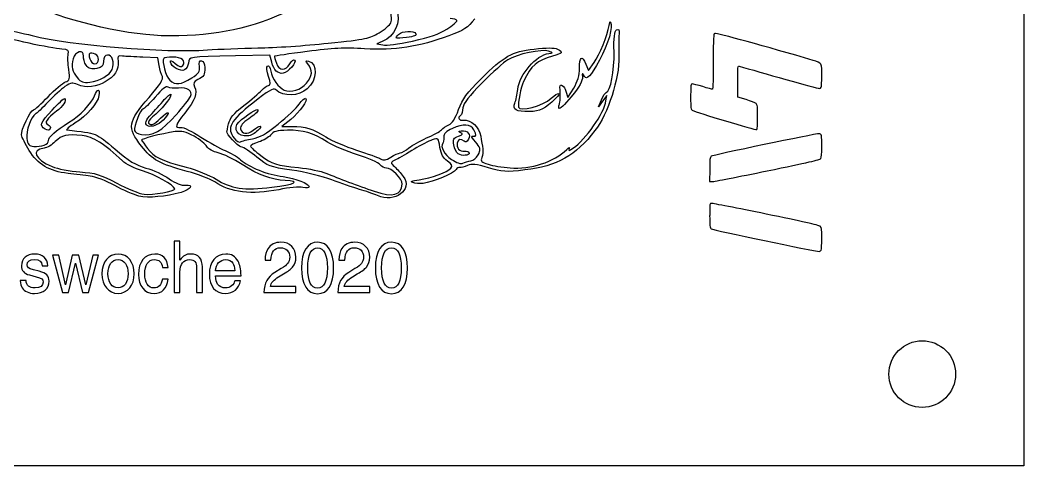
# Model space of a CAD drawing. Extents: x -5 to 265, y 9 to 298.
# Drawn here: x 70.8 to 130.6, y 9.2 to 35.8 of the extents above; entities that cross this region are included whole.
import ezdxf

# ---------------------------------------------------------------- set-up
doc = ezdxf.new("R2010")
doc.units = 0
doc.layers.add('Layer_1', color=7, linetype='CONTINUOUS')

msp = doc.modelspace()

# ---------------------------------------------------------------- linework, layer by layer
at = {"layer": 'Layer_1', "color": 7}
for points in [[(13.84791, 63.34828), (19.881207, 70.34147), (130.62936, 70.34147), (130.62936, 9.21996), (13.84791, 9.21996)], [(93.390696, 34.9253)], [(94.220349, 34.52522)], [(74.24158, 32.3507)], [(110.78021, 31.2211)], [(102.96189, 30.77479)], [(78.55745, 30.05213)], [(83.87109, 29.69935)], [(78.075075, 28.95946)], [(96.95231, 28.86)], [(78.439201, 28.12439)], [(85.17287, 27.71919)], [(72.761244, 27.04834)], [(88.566882, 22.212255)], [(88.571868, 22.54365)], [(92.965941, 22.212255)], [(92.970927, 22.54365)], [(74.135859, 21.294563), (74.561186, 19.556894), (74.918852, 19.556894), (75.523016, 21.778902), (75.175014, 21.778902), (74.749688, 20.01574), (74.34369, 21.778902), (73.952194, 21.778902), (73.551025, 20.01574), (73.149864, 21.778902), (72.768032, 21.778902), (73.367359, 19.556894), (73.725026, 19.556894)], [(76.691689, 21.842628)], [(76.686703, 21.515491)], [(126.56086, 14.68904)]]:
    msp.add_lwpolyline(points, close=True, dxfattribs=at)
for points in [[(92.415111, 34.49967), (92.087336, 34.36551), (92.449291, 34.29301)], [(79.120847, 33.0711), (79.044047, 33.5355), (78.158343, 33.5654)], [(85.828434, 33.26833), (85.712197, 33.68825), (83.67582, 33.64665)], [(75.29869, 33.16814), (75.298524, 33.16814)], [(104.53181, 33.14996), (104.6895, 32.76561), (105.02697, 33.24115)], [(103.35627, 31.54041), (103.46123, 31.17278), (103.81534, 31.72935)], [(114.0818, 31.03587), (113.584, 31.18555), (113.584, 32.122)], [(105.73848, 30.96861), (105.78528, 31.28471), (105.53914, 30.94441), (105.29301, 30.60411), (105.4761, 31.02986)], [(72.751144, 30.41497), (72.751201, 30.41455)], [(83.260185, 29.60158), (83.261099, 29.60158)], [(86.963632, 29.85807), (86.43813, 29.43103), (87.0602, 29.43903)], [(96.537698, 27.47004), (96.537696, 27.47017)], [(111.91324, 26.87348), (111.91302, 26.15266)], [(111.91302, 26.15266), (112.06034, 26.15466)], [(111.91329, 24.13901), (111.91302, 24.13912)], [(80.361295, 22.607375), (80.013301, 22.607375), (80.013301, 19.556894), (80.361295, 19.556894), (80.361295, 20.767741)], [(80.361295, 21.473008), (80.361295, 22.607375)], [(72.163112, 21.145864), (72.501441, 21.145864)], [(79.326213, 21.031152), (79.664542, 21.031152)], [(81.356955, 21.009911), (81.356955, 19.556894), (81.704958, 19.556894), (81.704958, 21.069392)], [(85.434678, 21.473008), (85.782672, 21.473008)], [(86.386836, 20.971671), (86.014676, 20.742248)], [(89.833736, 21.473008), (90.181731, 21.473008)], [(90.785894, 20.971671), (90.413735, 20.742248)], [(71.404284, 20.593548), (71.810281, 20.487332)], [(71.98911, 20.814476), (71.63628, 20.907946)], [(79.664542, 20.342884), (79.326213, 20.342884)], [(83.638657, 20.844213), (82.488333, 20.844213)], [(82.488333, 20.546813), (84.001152, 20.546813)], [(86.237008, 20.483088), (86.527007, 20.65303)], [(90.636067, 20.483088), (90.926066, 20.65303)], [(71.196453, 20.270656), (70.858123, 20.270656)], [(83.97215, 20.253658), (83.624156, 20.253658)], [(85.362174, 19.556894), (87.271334, 19.556894), (87.271334, 19.909524), (85.753679, 19.909524)], [(89.761241, 19.556894), (91.670393, 19.556894), (91.670393, 19.909524), (90.152737, 19.909524)]]:
    msp.add_lwpolyline(points, dxfattribs=at)
for points in [[(79.250373, 34.84567), (76.99799, 34.90417), (72.961192, 35.88739), (71.748753, 36.67291)], [(92.930115, 35.61629), (92.982485, 35.74362), (92.954435, 36.26139), (92.867795, 36.7669)], [(86.542831, 36.18953), (84.26508, 35.16603), (82.122271, 34.77116), (79.250373, 34.84567)], [(93.274055, 36.42066), (93.548094, 35.64807), (93.173395, 34.81), (92.415111, 34.49967)], [(92.223567, 35.01909), (92.559745, 35.22021), (92.877692, 35.48895), (92.930115, 35.61629)], [(96.251702, 35.23617), (96.593953, 35.45959), (96.866523, 35.68741), (96.857429, 35.74243)], [(97.929307, 35.84262), (97.500642, 35.31633), (97.276787, 35.17123), (96.370249, 34.83206)], [(96.857429, 35.74243), (96.848429, 35.79753), (96.664372, 35.85531), (96.448638, 35.87106)], [(105.02697, 33.24115), (105.36151, 33.71256), (105.82547, 34.85148), (105.93156, 35.46169)], [(106.04138, 35.52149), (106.12488, 35.12868), (105.68335, 33.88034), (105.17252, 33.06472)], [(105.93156, 35.46169), (105.98066, 35.74368), (105.99276, 35.75031), (106.04138, 35.52149)], [(73.332673, 34.04425), (72.692844, 34.08895), (70.07775, 34.65105), (69.368577, 34.89637)], [(69.840961, 35.22597), (70.225638, 35.16237), (71.003385, 34.99475), (71.569311, 34.85329)], [(71.569311, 34.85329), (73.894058, 34.27218), (79.482539, 33.81331), (81.997741, 33.99701)], [(89.188665, 34.39726), (91.497226, 34.64124), (91.641343, 34.6707), (92.223567, 35.01909)], [(96.370249, 34.83206), (94.642883, 34.18577), (93.121027, 33.95312), (91.356902, 34.06566)], [(93.864239, 34.74075), (93.172734, 34.65675), (93.130727, 34.67315), (93.390696, 34.9253)], [(93.390696, 34.92521), (93.606611, 35.13466), (94.304235, 35.16026), (94.415507, 34.96291)], [(94.415507, 34.96291), (94.472967, 34.8609), (94.308853, 34.79478), (93.864239, 34.74075)], [(94.220335, 34.52525), (95.299934, 34.75869), (95.774935, 34.92495), (96.251702, 35.23617)], [(106.21763, 33.88606), (106.19393, 34.6984), (106.24193, 35.14296), (106.35947, 35.20021)], [(106.35947, 35.20021), (106.49222, 35.26481), (106.53206, 35.1999), (106.51697, 34.94294)], [(106.51697, 34.94294), (106.50567, 34.75387), (106.50347, 34.15821), (106.51097, 33.61925)], [(112.21451, 34.98265), (112.13811, 34.93985), (112.12851, 34.74312), (112.12851, 33.29279)], [(118.06878, 33.37204), (115.34006, 34.18331), (112.28753, 35.0235), (112.21451, 34.98265)], [(81.997741, 33.99701), (82.68695, 34.04731), (84.041526, 34.10038), (85.007931, 34.11481)], [(85.007931, 34.11481), (85.974323, 34.12931), (87.855657, 34.25637), (89.188665, 34.39726)], [(91.356902, 34.06566), (90.160399, 34.14186), (89.476269, 34.10956), (87.93411, 33.90367)], [(92.449291, 34.29301), (92.679039, 34.24701), (93.32597, 34.33181), (94.220349, 34.52522)], [(101.45899, 34.04956), (102.18894, 34.13826), (102.65653, 34.13596), (102.85361, 34.04256)], [(73.713403, 33.73855), (73.767583, 33.97361), (73.712498, 34.01774), (73.332673, 34.04425)], [(73.745293, 32.82926), (73.693153, 33.17832), (73.678563, 33.58748), (73.713403, 33.73855)], [(74.615671, 33.63139), (74.669731, 34.05744), (74.108186, 33.91518), (74.00413, 33.47646)], [(74.785485, 33.08715), (74.673628, 33.24078), (74.597156, 33.48569), (74.615671, 33.63139)], [(75.324874, 33.74428), (74.976503, 33.8836), (74.891652, 33.81388), (74.994306, 33.47258)], [(75.298524, 33.16814), (75.566965, 33.20074), (75.586905, 33.63943), (75.324874, 33.74428)], [(76.050698, 33.69407), (75.880838, 33.67347), (75.804595, 33.55487), (75.812525, 33.3237)], [(76.322905, 32.82829), (76.485141, 33.23082), (76.328605, 33.72786), (76.050698, 33.69407)], [(76.949546, 33.632), (76.668731, 33.6637), (76.634077, 33.6218), (76.684714, 33.31625)], [(78.158343, 33.5654), (77.671193, 33.5816), (77.127244, 33.6119), (76.949546, 33.632)], [(79.398393, 33.49675), (79.267317, 33.34292), (79.530668, 32.41026), (79.768288, 32.18671)], [(79.940228, 33.57075), (79.672671, 33.56575), (79.428841, 33.53265), (79.398393, 33.49675)], [(80.527374, 33.06866), (80.74736, 33.32584), (80.450244, 33.5801), (79.940228, 33.57075)], [(83.67582, 33.64665), (80.851471, 33.58895), (80.91274, 33.59825), (80.868913, 33.21872)], [(85.989539, 33.62099), (85.980539, 33.60709), (86.032629, 33.42144), (86.106138, 33.20845)], [(87.93411, 33.90367), (86.874044, 33.76211), (85.998983, 33.63491), (85.989539, 33.62099)], [(98.279587, 32.25541), (99.701664, 33.6579), (100.10402, 33.88495), (101.45899, 34.04956)], [(102.31605, 33.92508), (101.93372, 34.06261), (100.42349, 33.74278), (99.889042, 33.41109)], [(100.48743, 31.64421), (100.59533, 32.55699), (101.56978, 33.68265), (102.34315, 33.78795)], [(102.55783, 33.62614), (101.61026, 33.36281), (101.29124, 33.08447), (100.83186, 32.12018)], [(102.34315, 33.78795), (102.59118, 33.82225), (102.59032, 33.82645), (102.31605, 33.92508)], [(102.85361, 34.04256), (103.21625, 33.87124), (103.16127, 33.79381), (102.55783, 33.62614)], [(104.16388, 32.89701), (104.15688, 33.60158), (104.30492, 33.70296), (104.53181, 33.14996)], [(106.51097, 33.61925), (106.53157, 32.26675), (105.86542, 30.20554), (105.07987, 29.19106)], [(105.75233, 31.46692), (106.00492, 31.49772), (106.25013, 32.7725), (106.21763, 33.88606)], [(74.00413, 33.47646), (73.884354, 32.9715), (73.9357, 32.72831), (74.24158, 32.3507)], [(76.684714, 33.31625), (76.843036, 32.35905), (75.292587, 31.47125), (74.267618, 31.93223)], [(75.40655, 32.89575), (75.074432, 32.82585), (74.947268, 32.86495), (74.785485, 33.08715)], [(74.994306, 33.47258), (75.052776, 33.27799), (75.177398, 33.15341), (75.29869, 33.16814)], [(75.812525, 33.3237), (75.821525, 33.04521), (75.748625, 32.96777), (75.40655, 32.89575)], [(79.31793, 32.41712), (79.25177, 32.52139), (79.163091, 32.81569), (79.120847, 33.0711)], [(79.795942, 33.26813), (79.774452, 33.40907), (79.853852, 33.38782), (80.082966, 33.19063)], [(80.635342, 32.80283), (80.397292, 32.68693), (79.836275, 32.99791), (79.795942, 33.26813)], [(80.082966, 33.19063), (80.310032, 32.99523), (80.435193, 32.96088), (80.527374, 33.06866)], [(80.868913, 33.21872), (80.848553, 33.04262), (80.743481, 32.85546), (80.635342, 32.80283)], [(81.070973, 32.32988), (81.496932, 32.59758), (81.575155, 32.71571), (81.525457, 33.01621)], [(81.837906, 32.95837), (81.851026, 32.4918), (81.807596, 32.41465), (81.427056, 32.23077)], [(81.525457, 33.01621), (81.486327, 33.25276), (81.528857, 33.36867), (81.646558, 33.34899)], [(81.646558, 33.34899), (81.753099, 33.33119), (81.8319, 33.17047), (81.837906, 32.95837)], [(85.635145, 32.42265), (85.529961, 32.72934), (85.507812, 32.98273), (85.581305, 33.03654)], [(85.581305, 33.03654), (85.654485, 33.09004), (85.734379, 32.96404), (85.773648, 32.73315)], [(86.517949, 32.60666), (86.18651, 32.56636), (85.963435, 32.78046), (85.828434, 33.26833)], [(86.106138, 33.20845), (86.26619, 32.74518), (86.657213, 32.7289), (86.913246, 33.17485)], [(87.190814, 33.39431), (87.34985, 33.2889), (86.795912, 32.64042), (86.517949, 32.60666)], [(86.913246, 33.17485), (87.005536, 33.33558), (87.13044, 33.43434), (87.190814, 33.39431)], [(87.98039, 33.16216), (87.836478, 33.33461), (87.843829, 33.36878), (88.01726, 33.33322)], [(87.90156, 32.02026), (88.26114, 32.44225), (88.285594, 32.7964), (87.98039, 33.16216)], [(88.01726, 33.33322), (88.589384, 33.21585), (88.547513, 32.20293), (87.94906, 31.68458)], [(99.889042, 33.41109), (99.658615, 33.2681), (98.971091, 32.65032), (98.361201, 32.03827)], [(103.81534, 31.72935), (104.04938, 32.09721), (104.16755, 32.49314), (104.16388, 32.89701)], [(105.17252, 33.06472), (104.6832, 32.28346), (104.54901, 32.18831), (104.3937, 32.51237)], [(112.12851, 33.29279), (112.12851, 32.39002), (112.10691, 31.6509), (112.08281, 31.6509)], [(113.584, 32.122), (113.584, 32.98948), (113.59, 33.05767), (113.6777, 33.03168)], [(113.6777, 33.03168), (114.82031, 32.69122), (118.35266, 31.70456), (118.42917, 31.70456)], [(118.59223, 32.46905), (118.59723, 33.21026), (118.59323, 33.2159), (118.06878, 33.37204)], [(73.544104, 32.08927), (73.801437, 32.18077), (73.827961, 32.27825), (73.745293, 32.82926)], [(74.241501, 32.35071), (74.463117, 32.07713), (74.59909, 32.02786), (74.998449, 32.07636)], [(74.998449, 32.07636), (75.563231, 32.14506), (76.191173, 32.50148), (76.322905, 32.82829)], [(78.524123, 31.16922), (79.173734, 31.92129), (79.403425, 32.28238), (79.31793, 32.41712)], [(79.768288, 32.18671), (80.092568, 31.88165), (80.413975, 31.91698), (81.070973, 32.32988)], [(85.641945, 31.87945), (85.767105, 31.89475), (85.765262, 32.04313), (85.635145, 32.42265)], [(85.773648, 32.73315), (85.845918, 32.30768), (86.254894, 31.73243), (86.576437, 31.60374)], [(104.3334, 32.38878), (104.3594, 32.16398), (104.14865, 31.78879), (103.6676, 31.20355)], [(104.3937, 32.51237), (104.3317, 32.64177), (104.3093, 32.59607), (104.3334, 32.38878)], [(118.56093, 31.77256), (118.57603, 31.80966), (118.59223, 32.12281), (118.59223, 32.46905)], [(73.516688, 31.80993), (73.289756, 31.65901), (72.833518, 31.24617), (72.502826, 30.89254)], [(72.508718, 31.21291), (72.915157, 31.63695), (73.381076, 32.03131), (73.544104, 32.08927)], [(74.267618, 31.93223), (73.958754, 32.07114), (73.893346, 32.06048), (73.516688, 31.80993)], [(75.279139, 31.27102), (75.446748, 31.69698), (75.622578, 31.69918), (75.54327, 31.27402)], [(79.661684, 31.78324), (79.540086, 31.86384), (79.319951, 31.69504), (78.892318, 31.19317)], [(80.270951, 31.72364), (80.029543, 31.69434), (79.755369, 31.72164), (79.661684, 31.78324)], [(80.995676, 31.22989), (81.13917, 31.56624), (80.811712, 31.78934), (80.270951, 31.72364)], [(81.236828, 31.80697), (81.41802, 31.41847), (81.262388, 30.99748), (80.65561, 30.2347)], [(81.427056, 32.23077), (81.179823, 32.1113), (81.138167, 32.0185), (81.236828, 31.80697)], [(86.052603, 31.63188), (85.926199, 31.73887), (85.618252, 31.55698), (84.704644, 30.83593)], [(85.223427, 31.58875), (85.35888, 31.73712), (85.547221, 31.86793), (85.641945, 31.87945)], [(86.576437, 31.60374), (86.992726, 31.43711), (87.555373, 31.61394), (87.90156, 32.02026)], [(96.959201, 30.44074), (97.190374, 31.07641), (97.460364, 31.44747), (98.279587, 32.25541)], [(98.361201, 32.03827), (97.574609, 31.24889), (97.243509, 30.81734), (97.222031, 30.55347)], [(100.83186, 32.12018), (100.66476, 31.76942), (100.48402, 30.85468), (100.52859, 30.58527)], [(102.96181, 30.77481), (103.00901, 30.83011), (103.02681, 31.32654), (102.99831, 31.78419)], [(102.99831, 31.78419), (102.98171, 32.05005), (103.26606, 31.85639), (103.35627, 31.54041)], [(110.87511, 31.97337), (110.78981, 31.97394), (110.78021, 31.90297), (110.78021, 31.2211)], [(111.50352, 31.81159), (111.20962, 31.90019), (110.92699, 31.97316), (110.87511, 31.97337)], [(112.08281, 31.6509), (112.05801, 31.6509), (111.79742, 31.7231), (111.50352, 31.81159)], [(118.42917, 31.70456), (118.48687, 31.70456), (118.54603, 31.73536), (118.56093, 31.77256)], [(71.645997, 30.42691), (71.713967, 30.43491), (72.10228, 30.78888), (72.508718, 31.21291)], [(72.751201, 30.41455), (73.125382, 30.81266), (73.456165, 31.12203), (73.486296, 31.10207)], [(73.486296, 31.10207), (73.630921, 31.00617), (73.392196, 30.61897), (73.021009, 30.34727)], [(73.729866, 29.67148), (74.423023, 30.09902), (75.088231, 30.78584), (75.279139, 31.27102)], [(75.54327, 31.27402), (75.45618, 30.80766), (74.812608, 30.06451), (74.133737, 29.64649)], [(78.077092, 28.26218), (77.205083, 29.40001), (77.250371, 29.69455), (78.524123, 31.16922)], [(78.892318, 31.19317), (78.562846, 30.80652), (78.234665, 30.48304), (78.163002, 30.47433)], [(79.830696, 31.33752), (79.858516, 31.16957), (79.214877, 30.39019), (78.732954, 30.00818)], [(79.338659, 30.92748), (79.596231, 31.23189), (79.817643, 31.4164), (79.830696, 31.33752)], [(80.144728, 30.13879), (80.557025, 30.60826), (80.939961, 31.09925), (80.995676, 31.22989)], [(84.166506, 30.6822), (84.61235, 31.03239), (85.087963, 31.44035), (85.223427, 31.58875)], [(87.94906, 31.68458), (87.415538, 31.22243), (86.564353, 31.19877), (86.052603, 31.63188)], [(87.850219, 31.11517), (88.008168, 31.01044), (87.506644, 30.29932), (86.963632, 29.85807)], [(87.470812, 30.76561), (87.630051, 30.99063), (87.80077, 31.14796), (87.850219, 31.11517)], [(100.31515, 30.83493), (100.37645, 30.9974), (100.45401, 31.36157), (100.48743, 31.64421)], [(100.52859, 30.58527), (100.57689, 30.29309), (101.98166, 30.67597), (102.47401, 31.11548)], [(102.73381, 31.09678), (102.13187, 30.50506), (101.7934, 30.33731), (101.17406, 30.32382)], [(102.47401, 31.11548), (102.91243, 31.50688), (103.13471, 31.49086), (102.73381, 31.09678)], [(103.6676, 31.20355), (103.28048, 30.73258), (102.95035, 30.42819), (102.93399, 30.52714)], [(105.4761, 31.02986), (105.57676, 31.26403), (105.7011, 31.46072), (105.75233, 31.46692)], [(110.78014, 31.22115), (110.78014, 30.49819), (110.78514, 30.46445), (110.90174, 30.39184)], [(72.502826, 30.89254), (72.172144, 30.53891), (71.841813, 30.21942), (71.768759, 30.18258)], [(78.55745, 30.05213), (78.729539, 30.22917), (79.081087, 30.62307), (79.338659, 30.92748)], [(84.704644, 30.83593), (83.361854, 29.77607), (83.122368, 29.32432), (83.593456, 28.73995)], [(83.261099, 29.60158), (83.331329, 29.93057), (83.565711, 30.21029), (84.166506, 30.6822)], [(83.87109, 29.69935), (84.264013, 30.08857), (85.056723, 30.57718), (85.024081, 30.41003)], [(86.216627, 29.58069), (86.747208, 30.00734), (87.311596, 30.54056), (87.470812, 30.76561)], [(97.222031, 30.55347), (97.205401, 30.34889), (97.139581, 30.14326), (97.075708, 30.09656)], [(101.17406, 30.32382), (100.38515, 30.30652), (100.16514, 30.43754), (100.31515, 30.83493)], [(102.93399, 30.52714), (102.91759, 30.62614), (102.93099, 30.73754), (102.96189, 30.77479)], [(103.77109, 28.14423), (104.53956, 28.66056), (105.62804, 30.22318), (105.73848, 30.96861)], [(114.6756, 30.80258), (114.6237, 30.84898), (114.35604, 30.95399), (114.0818, 31.03587)], [(114.7693, 30.00117), (114.7693, 30.61504), (114.7563, 30.72998), (114.6756, 30.80258)], [(70.927832, 28.93134), (70.882822, 29.20335), (71.459522, 30.40424), (71.645997, 30.42691)], [(71.768759, 30.18258), (71.49688, 30.04547), (71.174206, 29.14598), (71.244489, 28.7211)], [(72.337727, 29.27959), (71.97454, 29.47716), (72.040841, 29.65923), (72.751144, 30.41497)], [(73.021009, 30.34727), (72.430653, 29.91516), (72.256801, 29.64184), (72.509848, 29.54363)], [(78.163002, 30.47433), (78.017866, 30.45663), (77.608159, 29.44116), (77.648175, 29.1982)], [(79.36327, 29.82218), (78.717922, 29.18751), (77.934351, 29.41113), (78.55745, 30.05213)], [(78.075075, 28.95946), (78.695687, 28.83024), (79.295882, 29.17227), (80.144728, 30.13879)], [(78.732954, 30.00818), (78.548583, 29.86203), (78.442266, 29.69547), (78.496669, 29.63804)], [(78.496669, 29.63804), (78.653522, 29.47254), (78.80766, 29.53636), (79.212423, 29.93441)], [(79.212423, 29.93441), (79.420332, 30.13887), (79.626046, 30.28255), (79.669579, 30.2537)], [(79.669579, 30.2537), (79.713119, 30.2247), (79.575249, 30.03066), (79.36327, 29.82218)], [(80.65561, 30.2347), (80.070456, 29.49913), (80.02578, 29.33479), (80.424098, 29.38319)], [(84.462408, 29.89556), (84.121378, 29.66845), (83.946316, 29.45758), (83.97165, 29.30438)], [(85.024081, 30.41003), (85.006781, 30.32123), (84.753979, 30.08974), (84.462408, 29.89556)], [(96.37942, 29.53284), (96.567342, 29.60354), (96.770409, 29.92156), (96.959201, 30.44074)], [(97.075708, 30.09656), (96.878794, 29.95244), (96.984098, 29.78096), (97.249763, 29.81322)], [(110.90174, 30.39184), (111.07605, 30.28301), (114.65593, 29.21507), (114.7179, 29.25334)], [(114.7179, 29.25334), (114.7468, 29.27064), (114.7693, 29.60107), (114.7693, 30.00117)], [(72.631978, 29.31359), (72.574638, 29.19747), (72.503334, 29.18912), (72.337727, 29.27959)], [(72.533477, 28.59563), (72.503507, 28.77667), (72.993459, 29.21723), (73.729866, 29.67148)], [(72.509848, 29.54363), (72.618651, 29.50133), (72.673623, 29.39788), (72.631978, 29.31359)], [(74.133737, 29.64649), (73.775707, 29.42602), (73.547406, 29.23833), (73.626387, 29.22939)], [(80.424098, 29.38319), (80.56998, 29.40079), (81.104191, 29.14227), (81.611258, 28.80844)], [(83.160205, 29.14117), (83.163605, 29.15017), (83.208045, 29.35743), (83.260185, 29.60158)], [(84.407711, 28.87394), (83.805738, 28.80074), (83.476007, 29.30799), (83.87109, 29.69935)], [(83.97165, 29.30438), (84.02583, 28.97688), (84.378315, 28.93258), (84.71653, 29.21078)], [(84.681232, 28.71151), (85.119915, 28.78331), (85.475141, 28.9844), (86.216627, 29.58069)], [(84.71653, 29.21078), (85.117064, 29.54025), (85.339483, 29.52349), (84.996653, 29.18968)], [(87.0602, 29.43903), (87.835448, 29.44923), (88.255504, 29.31681), (89.055463, 28.81235)], [(95.934221, 29.24262), (96.020061, 29.34232), (96.220362, 29.47298), (96.37942, 29.53284)], [(96.592464, 29.32608), (96.220409, 29.1584), (96.078962, 29.01408), (96.077334, 28.80048)], [(97.874202, 29.23688), (97.685601, 29.57997), (97.226706, 29.61192), (96.592464, 29.32608)], [(97.249763, 29.81322), (97.687249, 29.86642), (98.201227, 29.3956), (98.279936, 28.86965)], [(71.383517, 28.0111), (71.154504, 28.38659), (70.949436, 28.80072), (70.927832, 28.93134)], [(71.244489, 28.7211), (71.304659, 28.35705), (71.377047, 28.27561), (71.664862, 28.24795)], [(74.53902, 28.90096), (73.605666, 28.99136), (73.342371, 28.93116), (72.94074, 28.53628)], [(73.626387, 29.22939), (75.467705, 29.02086), (75.338122, 29.07214), (76.48685, 28.09743)], [(76.940417, 27.38478), (75.882094, 28.39495), (75.178736, 28.83904), (74.53902, 28.90096)], [(77.648175, 29.1982), (77.662195, 29.1128), (77.85433, 29.00542), (78.075075, 28.95946)], [(80.076335, 29.12974), (79.23164, 29.00385), (78.01565, 28.6924), (78.07512, 28.61716)], [(81.206105, 28.8519), (80.722688, 29.12357), (80.463194, 29.1874), (80.076335, 29.12974)], [(81.967147, 28.24508), (81.893747, 28.38485), (81.551275, 28.65793), (81.206105, 28.8519)], [(81.611258, 28.80844), (82.118313, 28.4746), (82.771103, 28.11051), (83.061893, 27.99935)], [(83.999559, 28.22928), (83.797669, 28.26938), (83.118006, 29.00778), (83.160205, 29.14117)], [(83.593456, 28.73995), (83.732981, 28.56689), (83.906403, 28.46866), (83.978835, 28.52168)], [(83.978835, 28.52168), (84.051215, 28.57468), (84.367346, 28.66012), (84.681232, 28.71151)], [(84.996653, 29.18968), (84.839056, 29.03623), (84.57403, 28.89416), (84.407711, 28.87394)], [(85.766381, 28.92627), (85.651411, 28.78147), (85.330559, 28.5964), (85.053387, 28.51496)], [(86.776342, 29.2098), (86.098364, 29.1926), (85.943333, 29.1491), (85.766381, 28.92627)], [(89.151555, 28.5093), (88.261971, 29.06333), (87.686963, 29.2329), (86.776342, 29.2098)], [(89.055463, 28.81235), (89.401573, 28.59408), (90.220388, 28.24422), (90.875032, 28.03488)], [(94.005066, 28.16597), (94.187198, 28.31816), (94.660661, 28.58185), (95.057214, 28.75198)], [(95.057214, 28.75198), (95.453767, 28.92207), (95.84842, 29.14289), (95.934221, 29.24262)], [(95.850197, 28.19489), (95.757117, 28.75743), (95.749085, 28.7653), (95.388575, 28.64288)], [(96.077334, 28.80048), (96.076234, 28.63854), (96.049734, 28.47627), (96.018744, 28.43992)], [(96.672988, 28.33786), (96.618698, 28.6662), (96.668488, 28.75902), (96.95231, 28.86)], [(97.284043, 28.55708), (97.116118, 28.73431), (96.941633, 28.6943), (96.88283, 28.46498)], [(97.094665, 29.06401), (96.9346, 29.12801), (96.939158, 29.15131), (97.116265, 29.1744)], [(96.952266, 28.86001), (97.20744, 28.95071), (97.244628, 29.00402), (97.094665, 29.06401)], [(97.116265, 29.1744), (97.489462, 29.223), (97.722875, 28.95457), (97.552688, 28.67266)], [(97.751712, 28.79175), (97.714502, 28.84065), (97.748312, 28.87265), (97.827042, 28.86285)], [(98.06173, 28.39608), (97.928427, 28.56487), (97.788922, 28.74293), (97.751712, 28.79175)], [(97.827042, 28.86285), (98.028052, 28.83815), (98.040256, 28.93475), (97.874202, 29.23688)], [(98.279936, 28.86965), (98.318956, 28.60862), (98.373016, 28.26908), (98.399917, 28.11507)], [(105.07987, 29.19106), (103.92409, 27.69846), (102.82138, 27.07903), (100.91266, 26.8502)], [(118.43595, 29.00981), (118.21401, 29.00981), (112.06937, 27.72463), (111.99464, 27.6626)], [(118.59665, 28.23406), (118.59665, 28.90603), (118.57505, 29.00981), (118.43595, 29.00981)], [(72.273518, 28.14483), (71.468796, 28.04713), (71.710091, 27.50461), (72.761244, 27.04834)], [(71.664862, 28.24795), (72.097631, 28.20635), (72.566808, 28.39414), (72.533477, 28.59563)], [(72.94074, 28.53628), (72.742684, 28.3415), (72.442438, 28.16534), (72.273518, 28.14483)], [(78.07512, 28.61716), (78.106, 28.57806), (78.26985, 28.35631), (78.439201, 28.12439)], [(80.798505, 26.7618), (79.175839, 27.19199), (78.693428, 27.45797), (78.077092, 28.26218)], [(78.439201, 28.12439), (78.810306, 27.61621), (79.250675, 27.40272), (80.727981, 27.01479)], [(82.636291, 27.87038), (82.329304, 27.93948), (82.043638, 28.09944), (81.967147, 28.24508)], [(84.952775, 27.60835), (84.579069, 27.91994), (84.150124, 28.19936), (83.999559, 28.22928)], [(85.053387, 28.51496), (84.776226, 28.43356), (84.557472, 28.31839), (84.567289, 28.2591)], [(84.567289, 28.2591), (84.577469, 28.1998), (84.849608, 27.95685), (85.17287, 27.71919)], [(90.939601, 27.75563), (90.297353, 27.95767), (89.492733, 28.29683), (89.151555, 28.5093)], [(93.48816, 27.86595), (93.590403, 27.87875), (93.822936, 28.01378), (94.005066, 28.16597)], [(95.388575, 28.64288), (95.186776, 28.57438), (94.704931, 28.32465), (94.317811, 28.08799)], [(96.293835, 27.37569), (96.037045, 27.55717), (95.919892, 27.7735), (95.850197, 28.19489)], [(96.018744, 28.43992), (95.851848, 28.24405), (96.116694, 27.74917), (96.537698, 27.47004)], [(96.928965, 27.81262), (96.82446, 27.88182), (96.709317, 28.11823), (96.672988, 28.33786)], [(96.88283, 28.46498), (96.80807, 28.17346), (97.02145, 27.92312), (97.314423, 27.95872)], [(97.552688, 28.67266), (97.450558, 28.50343), (97.368384, 28.46809), (97.284043, 28.55708)], [(98.12529, 27.75198), (98.280592, 28.04482), (98.272234, 28.12957), (98.06173, 28.39608)], [(98.399917, 28.11507), (98.426837, 27.9611), (98.402217, 27.72261), (98.345967, 27.58513)], [(103.40102, 28.06133), (103.53528, 28.19436), (103.59961, 28.21823), (103.55309, 28.11773)], [(103.55309, 28.11773), (103.48629, 27.97323), (103.52339, 27.97774), (103.77109, 28.14423)], [(118.52515, 27.53089), (118.57445, 27.59849), (118.59665, 27.81623), (118.59665, 28.23406)], [(73.697857, 26.64093), (72.58098, 26.76984), (71.891658, 27.17794), (71.383517, 28.0111)], [(76.48685, 28.09743), (77.343023, 27.37097), (77.736363, 27.13044), (78.341536, 26.96325)], [(84.071759, 27.17191), (83.576862, 27.48977), (82.930904, 27.80408), (82.636291, 27.87038)], [(83.061893, 27.99935), (83.352682, 27.88817), (83.763419, 27.64274), (83.97463, 27.45392)], [(87.030198, 26.83893), (85.705504, 27.0312), (85.596596, 27.07153), (84.952775, 27.60835)], [(85.17287, 27.71919), (85.903057, 27.18238), (86.059738, 27.13171), (87.426576, 26.99043)], [(90.875032, 28.03488), (91.529688, 27.82554), (92.177061, 27.59188), (92.313633, 27.51563)], [(92.286713, 27.16178), (92.188093, 27.28635), (91.581839, 27.5536), (90.939601, 27.75563)], [(92.313633, 27.51563), (92.523667, 27.39838), (92.619047, 27.41293), (92.932175, 27.60983)], [(92.932175, 27.60983), (93.135796, 27.73786), (93.385993, 27.85311), (93.48816, 27.86595)], [(94.317811, 28.08799), (93.930679, 27.85135), (93.446674, 27.57461), (93.242228, 27.47306)], [(97.596063, 27.86882), (97.624113, 27.69932), (97.15895, 27.66014), (96.928965, 27.81262)], [(97.314423, 27.95872), (97.458245, 27.97612), (97.584989, 27.93562), (97.596063, 27.86882)], [(97.684659, 27.383), (97.828639, 27.4005), (98.026934, 27.56652), (98.12529, 27.75198)], [(98.345967, 27.58513), (98.259107, 27.37411), (98.318027, 27.31188), (98.724186, 27.18568)], [(100.02298, 26.96971), (101.23896, 26.87091), (102.66451, 27.3315), (103.40102, 28.06133)], [(111.99464, 27.6626), (111.92874, 27.608), (111.91324, 27.45287), (111.91324, 26.87348)], [(115.33181, 26.79423), (117.79754, 27.29842), (118.46855, 27.45363), (118.52515, 27.53089)], [(72.761244, 27.04834), (73.070414, 26.91412), (73.808846, 26.77123), (74.402221, 26.73076)], [(78.131796, 26.79566), (77.67238, 26.92842), (77.145656, 27.18889), (76.940417, 27.38478)], [(78.341536, 26.96325), (78.763969, 26.84655), (79.384512, 26.55845), (79.720522, 26.32306)], [(80.727981, 27.01479), (81.346014, 26.85249), (82.149311, 26.53041), (82.513065, 26.29904)], [(83.97463, 27.45392), (84.475057, 27.00654), (85.575828, 26.57058), (86.512089, 26.44895)], [(86.636737, 26.22369), (85.820129, 26.25849), (85.0516, 26.54261), (84.071759, 27.17191)], [(87.426576, 26.99043), (88.033593, 26.92763), (88.768506, 26.77765), (89.059727, 26.65701)], [(92.667828, 26.95975), (92.556876, 26.94625), (92.385385, 27.03715), (92.286713, 27.16178)], [(93.603863, 26.01163), (93.619353, 26.31087), (92.945452, 26.99349), (92.667828, 26.95975)], [(93.242228, 27.47306), (92.885069, 27.2956), (92.881087, 27.27886), (93.140664, 27.04511)], [(93.140664, 27.04511), (93.289237, 26.9113), (93.52516, 26.64811), (93.664934, 26.46023)], [(94.619209, 26.26575), (95.323088, 26.35535), (96.287965, 26.71271), (96.500476, 26.96208)], [(96.500476, 26.96208), (96.611541, 27.09243), (96.566186, 27.18323), (96.293835, 27.37569)], [(96.537696, 27.47017), (96.832976, 27.2744), (97.093781, 27.191), (97.219407, 27.25214)], [(97.031872, 26.99513), (96.961072, 27.02263), (96.864568, 26.96743), (96.817235, 26.87333)], [(97.49079, 27.10472), (97.309168, 27.01692), (97.102663, 26.96761), (97.031872, 26.99513)], [(97.219407, 27.25214), (97.331263, 27.30664), (97.540666, 27.36549), (97.684659, 27.383)], [(98.734491, 26.98143), (97.992123, 27.2113), (97.75914, 27.23438), (97.49079, 27.10472)], [(98.724186, 27.18568), (98.988804, 27.10348), (99.573256, 27.00628), (100.02298, 26.96971)], [(100.91266, 26.8502), (99.765309, 26.71246), (99.563271, 26.72479), (98.734491, 26.98143)], [(75.022348, 26.48784), (74.730891, 26.52154), (74.134868, 26.59042), (73.697857, 26.64093)], [(74.402221, 26.73076), (75.350472, 26.66616), (75.616368, 26.58488), (76.598471, 26.05969)], [(76.47839, 25.91898), (75.969026, 26.1981), (75.313816, 26.45409), (75.022348, 26.48784)], [(80.053374, 25.72401), (80.014124, 25.93878), (78.850017, 26.58811), (78.131796, 26.79566)], [(79.720522, 26.32306), (80.116984, 26.0453), (80.452643, 25.90978), (80.676656, 25.93699)], [(82.44386, 26.13384), (82.187375, 26.30729), (81.446963, 26.58988), (80.798505, 26.7618)], [(86.512089, 26.44895), (87.254198, 26.35255), (88.033144, 26.04577), (88.067798, 25.83625)], [(89.406644, 26.25794), (88.868485, 26.46587), (87.799078, 26.72732), (87.030198, 26.83893)], [(89.059727, 26.65701), (89.810464, 26.34601), (90.952021, 25.91957), (91.941068, 25.58065)], [(93.664934, 26.46023), (94.251331, 25.67204), (93.156441, 24.85631), (92.132344, 25.31838)], [(96.817235, 26.87333), (96.711486, 26.6621), (95.403369, 26.11202), (94.854217, 26.04791)], [(112.06034, 26.15466), (112.14194, 26.15562), (113.61451, 26.44308), (115.33181, 26.79423)], [(77.925168, 25.29042), (77.638789, 25.35702), (76.987741, 25.63984), (76.47839, 25.91898)], [(76.598471, 26.05969), (77.213032, 25.73106), (77.944565, 25.4354), (78.2241, 25.40267)], [(78.2241, 25.40267), (78.727582, 25.34377), (80.079354, 25.58117), (80.053374, 25.72401)], [(80.676656, 25.93699), (81.216489, 26.00259), (81.03127, 25.68271), (80.430067, 25.51113)], [(86.247144, 25.6744), (84.646262, 25.35281), (83.371062, 25.50686), (82.44386, 26.13384)], [(82.513065, 26.29904), (83.407998, 25.7298), (84.181595, 25.61849), (85.841324, 25.82012)], [(85.841324, 25.82012), (87.214156, 25.9869), (87.599918, 26.18262), (86.636737, 26.22369)], [(87.692328, 25.80605), (87.457762, 25.85345), (86.873716, 25.80005), (86.247144, 25.6744)], [(88.067798, 25.83625), (88.077978, 25.77465), (87.913129, 25.76125), (87.692328, 25.80605)], [(91.050121, 25.69324), (90.684377, 25.79582), (89.944814, 26.04998), (89.406644, 26.25794)], [(91.941068, 25.58065), (93.038514, 25.20457), (93.569186, 25.34213), (93.603863, 26.01163)], [(94.224919, 26.09371), (94.059776, 26.16131), (94.166899, 26.20804), (94.619209, 26.26575)], [(94.854217, 26.04791), (94.632838, 26.02191), (94.349616, 26.04191), (94.224919, 26.09371)], [(80.430067, 25.51113), (79.541139, 25.25744), (78.472137, 25.16325), (77.925168, 25.29042)], [(92.132344, 25.31838), (91.902856, 25.42198), (91.415854, 25.59061), (91.050121, 25.69324)], [(112.03381, 24.85783), (111.91415, 24.85837), (111.91329, 24.84983), (111.91329, 24.13901)], [(115.26845, 24.22273), (113.556, 24.57175), (112.10052, 24.85751), (112.03381, 24.85783)], [(111.91302, 24.13912), (111.91302, 23.52031), (111.92602, 23.40961), (112.00672, 23.34106)], [(118.48968, 23.49609), (118.41618, 23.55899), (117.39638, 23.78897), (115.26845, 24.22273)], [(112.00672, 23.34106), (112.09122, 23.26976), (118.21033, 21.99542), (118.44361, 22.00056)], [(118.59224, 22.77061), (118.59724, 23.34015), (118.58624, 23.41343), (118.48968, 23.49609)], [(118.56094, 22.06966), (118.57604, 22.10676), (118.59224, 22.42196), (118.59224, 22.77061)], [(85.608679, 22.169771), (85.487845, 21.987083), (85.444342, 21.817142), (85.434678, 21.473008)], [(86.377171, 22.54365), (86.04367, 22.54365), (85.758507, 22.403446), (85.608679, 22.169771)], [(85.782672, 21.473008), (85.811674, 21.991335), (85.980838, 22.212255), (86.34817, 22.212255)], [(86.34817, 22.212255), (86.681671, 22.212255), (86.899167, 21.995579), (86.899167, 21.655696)], [(87.271334, 21.647193), (87.271334, 22.186769), (86.913667, 22.54365), (86.377171, 22.54365)], [(88.571868, 22.54365), (87.953204, 22.54365), (87.60521, 21.995579), (87.60521, 21.014154)], [(87.977219, 21.014154), (87.977219, 21.804395), (88.180222, 22.212255), (88.566882, 22.212255)], [(88.566882, 22.212255), (88.943886, 22.212255), (89.146881, 21.791649), (89.146881, 21.014154)], [(89.519198, 21.005659), (89.519198, 21.978588), (89.171196, 22.54365), (88.571868, 22.54365)], [(90.007738, 22.169771), (89.886903, 21.987083), (89.843401, 21.817142), (89.833736, 21.473008)], [(90.77623, 22.54365), (90.442737, 22.54365), (90.157565, 22.403446), (90.007738, 22.169771)], [(90.181731, 21.473008), (90.210732, 21.991335), (90.379897, 22.212255), (90.747228, 22.212255)], [(90.747228, 22.212255), (91.08073, 22.212255), (91.298225, 21.995579), (91.298225, 21.655696)], [(91.670393, 21.647193), (91.670393, 22.186769), (91.312726, 22.54365), (90.77623, 22.54365)], [(92.970927, 22.54365), (92.352262, 22.54365), (92.004268, 21.995579), (92.004268, 21.014154)], [(92.376278, 21.014154), (92.376278, 21.804395), (92.579273, 22.212255), (92.965941, 22.212255)], [(92.965941, 22.212255), (93.342937, 22.212255), (93.545931, 21.791649), (93.545931, 21.014154)], [(93.918257, 21.005659), (93.918257, 21.978588), (93.570254, 22.54365), (92.970927, 22.54365)], [(71.718448, 21.842628), (71.239955, 21.842628), (70.925791, 21.56647), (70.925791, 21.141612)], [(72.501441, 21.145864), (72.47244, 21.591963), (72.192113, 21.842628), (71.718448, 21.842628)], [(76.691689, 21.842628), (76.106862, 21.842628), (75.715366, 21.371035), (75.715366, 20.665776)], [(77.639018, 20.67002), (77.639018, 21.358296), (77.247522, 21.842628), (76.691689, 21.842628)], [(78.876721, 21.842628), (78.277386, 21.842628), (77.895562, 21.371035), (77.895562, 20.627537)], [(79.664542, 21.031152), (79.601719, 21.574972), (79.340713, 21.842628), (78.876721, 21.842628)], [(81.004125, 21.842628), (80.723798, 21.842628), (80.564298, 21.749165), (80.361295, 21.473008)], [(81.704958, 21.069392), (81.704958, 21.557975), (81.448788, 21.842628), (81.004125, 21.842628)], [(83.097325, 21.842628), (82.497997, 21.842628), (82.116165, 21.371035), (82.116165, 20.627537)], [(83.822323, 21.413526), (83.662822, 21.706674), (83.430826, 21.842628), (83.097325, 21.842628)], [(86.899167, 21.655696), (86.899167, 21.502745), (86.855623, 21.371035), (86.773504, 21.26907)], [(87.073168, 21.060889), (87.208495, 21.226587), (87.271334, 21.413526), (87.271334, 21.647193)], [(91.298225, 21.655696), (91.298225, 21.502745), (91.254764, 21.371035), (91.172563, 21.26907)], [(91.472226, 21.060889), (91.607562, 21.226587), (91.670393, 21.413526), (91.670393, 21.647193)], [(118.44361, 22.00056), (118.49311, 22.00156), (118.54605, 22.03266), (118.56094, 22.06966)], [(70.925791, 21.141612), (70.925791, 20.856959), (71.080455, 20.678523), (71.404284, 20.593548)], [(71.264121, 21.201094), (71.264121, 21.396528), (71.423621, 21.515491), (71.694283, 21.515491)], [(71.63628, 20.907946), (71.331788, 20.988669), (71.264121, 21.043899), (71.264121, 21.201094)], [(71.694283, 21.515491), (71.998783, 21.515491), (72.148611, 21.396528), (72.163112, 21.145864)], [(76.077703, 20.67002), (76.077703, 21.188347), (76.309699, 21.515491), (76.686703, 21.515491)], [(76.686703, 21.515491), (77.039533, 21.515491), (77.276357, 21.179852), (77.276357, 20.67002)], [(78.267721, 20.657274), (78.267721, 21.19685), (78.480388, 21.51124), (78.842883, 21.51124)], [(78.842883, 21.51124), (79.118382, 21.51124), (79.268218, 21.366791), (79.326213, 21.031152)], [(80.361295, 20.767741), (80.361295, 21.239333), (80.573962, 21.51124), (80.950958, 21.51124)], [(80.950958, 21.51124), (81.236129, 21.51124), (81.356955, 21.36254), (81.356955, 21.009911)], [(82.488333, 20.844213), (82.507695, 21.243577), (82.74933, 21.51124), (83.082824, 21.51124)], [(83.082824, 21.51124), (83.261661, 21.51124), (83.411489, 21.434768), (83.508158, 21.298815)], [(83.508158, 21.298815), (83.585523, 21.184103), (83.61932, 21.073636), (83.638657, 20.844213)], [(84.001152, 20.546813), (83.986693, 20.984417), (83.943149, 21.192599), (83.822323, 21.413526)], [(86.773504, 21.26907), (86.710681, 21.188347), (86.61884, 21.116127), (86.386836, 20.971671)], [(86.527007, 20.65303), (86.831499, 20.831466), (86.966834, 20.937683), (87.073168, 21.060889)], [(87.60521, 21.014154), (87.60521, 20.032738), (87.948376, 19.476171), (88.562204, 19.476171)], [(88.562054, 19.807559), (88.175386, 19.807559), (87.977219, 20.21967), (87.977219, 21.014154)], [(89.146881, 21.014154), (89.146881, 20.223921), (88.943886, 19.807559), (88.562054, 19.807559)], [(88.562204, 19.476171), (89.171196, 19.476171), (89.519198, 20.032738), (89.519198, 21.005659)], [(91.172563, 21.26907), (91.10974, 21.188347), (91.017899, 21.116127), (90.785894, 20.971671)], [(90.926066, 20.65303), (91.230558, 20.831466), (91.365893, 20.937683), (91.472226, 21.060889)], [(92.004268, 21.014154), (92.004268, 20.032738), (92.347434, 19.476171), (92.961262, 19.476171)], [(92.961105, 19.807559), (92.574436, 19.807559), (92.376278, 20.21967), (92.376278, 21.014154)], [(93.545931, 21.014154), (93.545931, 20.223921), (93.342937, 19.807559), (92.961105, 19.807559)], [(92.961262, 19.476171), (93.570254, 19.476171), (93.918257, 20.032738), (93.918257, 21.005659)], [(71.810281, 20.487332), (72.129282, 20.402365), (72.221115, 20.334381), (72.221115, 20.168691)], [(72.569109, 20.223921), (72.569109, 20.538318), (72.409609, 20.699765), (71.98911, 20.814476)], [(75.715366, 20.665776), (75.715366, 19.9775), (76.106862, 19.497413), (76.677188, 19.497413)], [(76.67703, 19.824557), (76.309699, 19.824557), (76.077703, 20.155944), (76.077703, 20.67002)], [(77.276357, 20.67002), (77.276357, 20.155944), (77.039533, 19.824557), (76.67703, 19.824557)], [(76.677188, 19.497413), (77.247522, 19.497413), (77.639018, 19.9775), (77.639018, 20.67002)], [(77.895562, 20.627537), (77.895562, 19.935017), (78.258057, 19.493169), (78.823554, 19.493169)], [(78.818718, 19.820305), (78.465888, 19.820305), (78.267721, 20.117705), (78.267721, 20.657274)], [(79.326213, 20.342884), (79.25375, 19.994498), (79.084552, 19.820305), (78.818718, 19.820305)], [(78.823554, 19.493169), (79.297211, 19.493169), (79.582382, 19.777822), (79.664542, 20.342884)], [(82.116165, 20.627537), (82.116165, 19.92227), (82.47866, 19.493169), (83.068323, 19.493169)], [(82.609159, 20.053979), (82.526974, 20.177186), (82.497997, 20.296149), (82.488333, 20.546813)], [(86.014676, 20.742248), (85.579677, 20.46609), (85.386347, 20.113461), (85.362174, 19.556894)], [(85.753679, 19.909524), (85.78268, 20.113461), (85.956673, 20.317391), (86.237008, 20.483088)], [(90.413735, 20.742248), (89.978736, 20.46609), (89.785406, 20.113461), (89.761241, 19.556894)], [(90.152737, 19.909524), (90.181739, 20.113461), (90.355732, 20.317391), (90.636067, 20.483088)], [(70.858123, 20.270656), (70.872666, 20.049728), (70.896765, 19.943512), (70.969285, 19.828801)], [(70.969285, 19.828801), (71.099784, 19.612124), (71.365618, 19.493169), (71.708784, 19.493169)], [(71.732949, 19.820305), (71.380119, 19.820305), (71.220618, 19.952015), (71.196453, 20.270656)], [(71.708784, 19.493169), (72.235616, 19.493169), (72.569109, 19.777822), (72.569109, 20.223921)], [(72.221115, 20.168691), (72.221115, 19.952015), (72.037449, 19.820305), (71.732949, 19.820305)], [(83.077996, 19.820305), (82.874993, 19.820305), (82.710664, 19.901028), (82.609159, 20.053979)], [(83.068323, 19.493169), (83.546824, 19.493169), (83.880317, 19.77357), (83.97215, 20.253658)], [(83.624156, 20.253658), (83.590335, 20.002993), (83.358322, 19.820305), (83.077996, 19.820305)], [(122.58605, 14.68904), (122.586048, 15.786653), (123.475837, 16.676446), (124.57345, 16.67645)], [(124.57345, 16.67645), (125.100544, 16.676451), (125.60605, 16.467064), (125.978762, 16.094352)], [(125.978762, 16.094352), (126.351474, 15.72164), (126.560861, 15.216134), (126.56086, 14.68904)], [(124.57345, 12.70164), (123.475841, 12.701644), (122.586054, 13.591431), (122.58605, 14.68904)], [(126.56086, 14.68904), (126.560856, 13.591427), (125.671063, 12.701638), (124.57345, 12.70164)]]:
    msp.add_open_spline(points, degree=3, dxfattribs=at)

doc.saveas('drawing.dxf')
